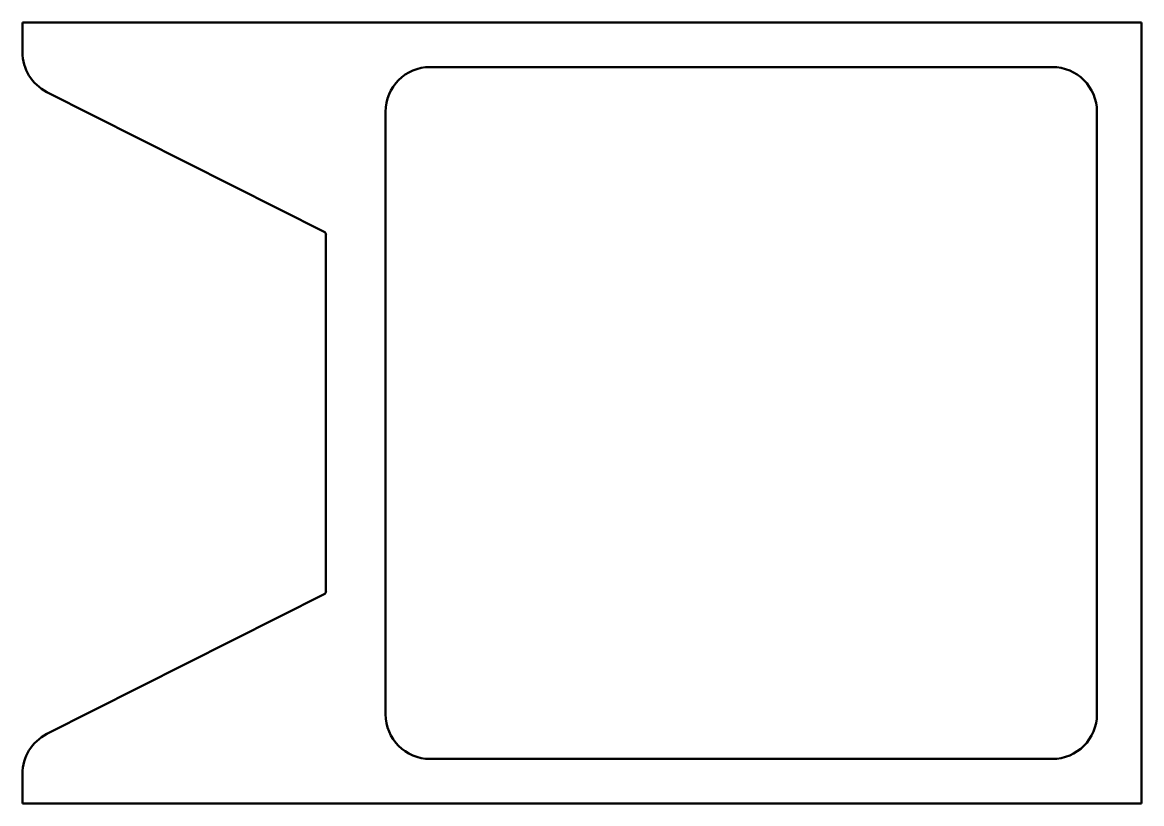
# Model space of a CAD drawing. Header units: inches. Extents: x 0.6 to 19.4, y 2.4 to 15.5.
import ezdxf

# ---------------------------------------------------------------- set-up
doc = ezdxf.new("R2010")
doc.units = ezdxf.units.IN
doc.header["$MEASUREMENT"] = 0
doc.layers.add('Visible (ANSI)', color=7, linetype='Continuous', lineweight=50)

msp = doc.modelspace()

# ---------------------------------------------------------------- linework, layer by layer
at = {"layer": 'Visible (ANSI)'}
for p, q in [((0.614, 15.525), (0.614, 15.025)), ((0.614, 15.525), (19.414, 15.525)), ((19.414, 15.525), (19.414, 2.405)), ((7.464, 14.775), (17.914, 14.775)), ((1.026, 14.355), (5.693, 12)), ((6.714, 3.905), (6.714, 14.025)), ((18.664, 14.025), (18.664, 3.905)), ((5.714, 11.965), (5.714, 5.965)), ((5.693, 5.93), (1.026, 3.574)), ((17.914, 3.155), (7.464, 3.155)), ((0.614, 2.905), (0.614, 2.405)), ((19.414, 2.405), (0.614, 2.405))]:
    msp.add_line(p, q, dxfattribs=at)
for centre, radius, start, end in [((1.364, 15.025), 0.75, 180, 243.2178), ((7.464, 14.025), 0.75, 90, 180), ((17.914, 14.025), 0.75, 0, 90), ((5.675, 11.965), 0.0394, 0, 63.2178), ((5.675, 5.965), 0.0394, 296.7822, 0), ((7.464, 3.905), 0.75, 180, 270), ((17.914, 3.905), 0.75, 270, 0), ((1.364, 2.905), 0.75, 116.7822, 180)]:
    msp.add_arc(centre, radius, start, end, dxfattribs=at)

doc.saveas('drawing.dxf')
